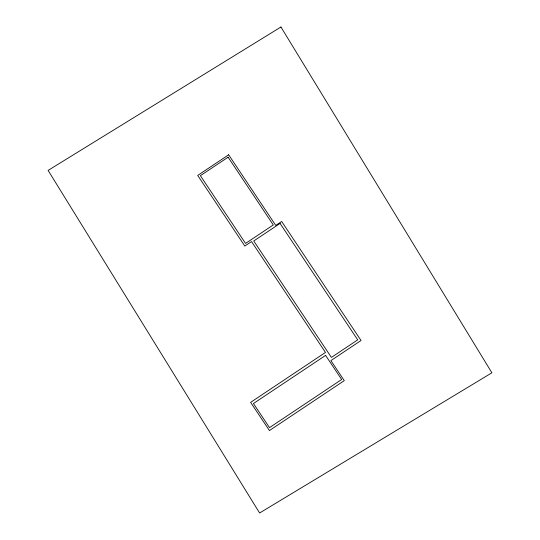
<?xml version="1.0" encoding="UTF-8"?>
<svg xmlns="http://www.w3.org/2000/svg" width="540" height="540" viewBox="0 0 540 540"><rect width="100%" height="100%" fill="white"/><g stroke="black" fill="none" stroke-linecap="round" stroke-linejoin="round"><path stroke-width="0.81" d="M228.656 154.784L197.708 175.426L244.809 246.051L251.532 241.569L325.472 352.445L250.628 402.361L269.426 430.556L344.277 380.639L330.912 360.592L361.044 340.497L281.671 221.474L275.765 225.416L228.656 154.784M228.103 157.201L200.387 175.682L245.565 243.425L273.281 224.944L228.103 157.201M280.064 223.425L253.753 240.975L331.398 357.406L357.716 339.856L280.064 223.425M325.593 355.394L253.435 403.522L269.514 427.626L341.672 379.499L325.593 355.394M280.935 27L48.107 170.404L259.612 513L491.893 372.803L280.935 27"/></g></svg>
